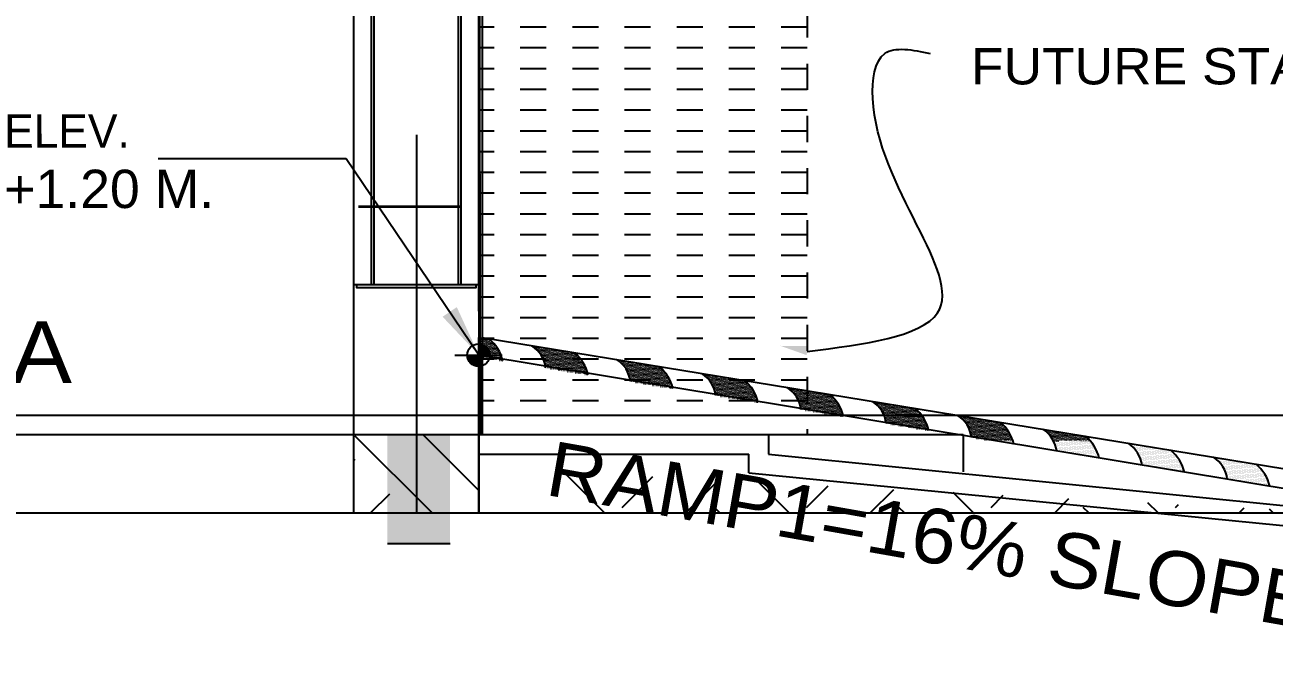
# Model space of a CAD drawing. Header units: millimetres. Extents: x 2148 to 2681, y 758 to 986.
# Drawn here: x 2214.775 to 2219.563, y 851.722 to 854.152 of the extents above; entities that cross this region are included whole.
import ezdxf

# ---------------------------------------------------------------- set-up
doc = ezdxf.new("R2010")
doc.units = ezdxf.units.MM
doc.linetypes.add('CENTER2', pattern=[28.575, 19.05, -3.175, 3.175, -3.175])
doc.linetypes.add('HIDDEN', pattern=[0.375, 0.25, -0.125])
for name, color, linetype in [('0.4', 121, 'Continuous'), ('4CO', 4, 'Continuous'), ('D', 1, 'Continuous'), ('ELAYOUT', 4, 'Continuous'), ('HATCH', 8, 'Continuous'), ('Layer1', 5, 'Continuous'), ('S_GRID LINES', 252, 'Continuous')]:
    doc.layers.add(name, color=color, linetype=linetype)
doc.styles.add('ARIALNW', font='ARIALN.TTF')
doc.styles.add('MMTX$0$ESMX$0$X-OPTA1D', font='x-opta1d')
doc.dimstyles.new('DIM 200', dxfattribs={"dimtxt": 0.36, "dimasz": 0.35, "dimexe": 0.1, "dimexo": 0, "dimgap": 0.08, "dimtad": 1, "dimlfac": 2, "dimrnd": 0.005, "dimzin": 1, "dimdsep": 46, "dimtxsty": 'ARIALNW', "dimcen": 0.09, "dimclrd": 6, "dimclre": 6, "dimclrt": 13, "dimadec": 0, "dimazin": 0, "dimtfac": 1, "dimtofl": 0, "dimtmove": 2, "dimatfit": 3, "dimfxl": 1, "dimtolj": 1, "dimtzin": 0, "dimarcsym": 0})

# ---------------------------------------------------------------- blocks, each defined once
blk = doc.blocks.new('*D2281')
at = {"layer": 'D', "color": 6, "lineweight": -2, "ltscale": 0.5, "transparency": 16777216}
for p, q in [((2222.0587, 852.9371), (2222.0587, 853.2171)), ((2216.5462, 852.6571), (2222.1587, 852.6571)), ((2216.6015, 852.2821), (2222.1587, 852.2821)), ((2222.0587, 852.0021), (2222.0587, 851.7221))]:
    blk.add_line(p, q, dxfattribs=at)
at = {"layer": 'D', "color": 6, "ltscale": 0.5, "transparency": 16777216}
for points in [[(2222.012, 852.9371), (2222.1054, 852.9371), (2222.0587, 852.6571)], [(2222.012, 852.0021), (2222.1054, 852.0021), (2222.0587, 852.2821)]]:
    blk.add_solid(points, dxfattribs=at)
at = {"layer": 'Defpoints', "color": 0, "ltscale": 0.5, "transparency": 16777216}
for p in [(2216.5462, 852.6571), (2222.0587, 852.6571), (2216.6015, 852.2821)]:
    blk.add_point(p, dxfattribs=at)
at = {"layer": 'D', "color": 13, "ltscale": 0.5, "transparency": 16777216, "insert": (2221.8058, 852.4315), "char_height": 0.36, "attachment_point": 5, "rotation": 90, "style": 'ARIALNW'}
blk.add_mtext('\\A1;0.75', dxfattribs=at)
blk = doc.blocks.new('*D2282')
at = {"layer": 'D', "color": 6, "lineweight": -2, "ltscale": 0.5, "transparency": 16777216}
for p, q in [((2216.5462, 854.4071), (2222.1587, 854.4071)), ((2222.0587, 852.9371), (2222.0587, 854.1271)), ((2216.5462, 852.6571), (2222.1587, 852.6571))]:
    blk.add_line(p, q, dxfattribs=at)
at = {"layer": 'D', "color": 6, "ltscale": 0.5, "transparency": 16777216}
for points in [[(2222.012, 854.1271), (2222.1054, 854.1271), (2222.0587, 854.4071)], [(2222.012, 852.9371), (2222.1054, 852.9371), (2222.0587, 852.6571)]]:
    blk.add_solid(points, dxfattribs=at)
at = {"layer": 'Defpoints', "color": 0, "ltscale": 0.5, "transparency": 16777216}
for p in [(2216.5462, 854.4071, 0), (2222.0587, 854.4071), (2216.5462, 852.6571)]:
    blk.add_point(p, dxfattribs=at)
at = {"layer": 'D', "color": 13, "ltscale": 0.5, "transparency": 16777216, "insert": (2221.7949, 853.5321), "char_height": 0.36, "attachment_point": 5, "rotation": 90, "style": 'ARIALNW'}
blk.add_mtext('\\A1;3.50', dxfattribs=at)
blk = doc.blocks.new('CROSS')
for points in [[(1929.661, 1536.438), (1929.661, 1536.31), (1929.784, 1536.31, 0.403523)], [(1929.661, 1536.182), (1929.661, 1536.31), (1929.527, 1536.31, 0.424985)]]:
    blk.add_hatch(color=2).paths.add_polyline_path(points)
at = {"color": 2}
for p, q in [((1929.661, 1536.104), (1929.661, 1536.512)), ((1929.388, 1536.31), (1929.927, 1536.31))]:
    blk.add_line(p, q, dxfattribs=at)
blk.add_circle((1929.656, 1536.31), 0.128, dxfattribs=at)

msp = doc.modelspace()

# ---------------------------------------------------------------- hatches: boundary and pattern name
at = {"layer": 'D'}
h = msp.add_hatch(dxfattribs=at)
h.set_pattern_fill('DOTS', color=256, scale=0.003, angle=-1.2341321, style=0)
h.set_pattern_definition([(358.76586785, (514.310703, -615.1977492), (0.002483272365, 0.004710107873), [0, -0.0047625])])
edge = h.paths.add_edge_path()
edge.add_line((2216.5200141, 852.954853), (2216.5201407, 852.8788336))
edge.add_line((2216.5201407, 852.8788336), (2216.6069924, 852.8646131))
edge.add_ellipse((2216.4587392, 852.8312286), major_axis=(0, 0.1519656), ratio=1, start_angle=-77.3094735, end_angle=-39.0756431)
edge.add_line((2216.55453, 852.9492016), (2216.5200141, 852.954853))
h = msp.add_hatch(dxfattribs=at)
h.set_pattern_fill('DOTS', color=256, scale=0.003, angle=-1.2341321, style=0)
h.set_pattern_definition([(358.76586785, (514.637534, -615.2512625), (0.002483272365, 0.004710107873), [0, -0.0047625])])
h.paths.add_polyline_path([(2216.8813612, 852.8956884), (2216.7179623, 852.9224423, -0.226428862), (2216.7710704, 852.837748), (2216.9338235, 852.8110999, 0.168391638)])
h = msp.add_hatch(dxfattribs=at)
h.set_pattern_fill('DOTS', color=256, scale=0.003, angle=-1.2341321, style=0)
h.set_pattern_definition([(358.76586785, (514.962758, -615.3037374), (0.002483272365, 0.004710107873), [0, -0.0047625])])
h.paths.add_polyline_path([(2217.2065852, 852.8432134), (2217.0431863, 852.8699673, -0.226428862), (2217.0962945, 852.785273), (2217.2590475, 852.7586249, 0.168391638)])
h = msp.add_hatch(dxfattribs=at)
h.set_pattern_fill('DOTS', color=256, scale=0.003, angle=-1.2341321, style=0)
h.set_pattern_definition([(358.76586785, (515.289589, -615.3572507), (0.002483272365, 0.004710107873), [0, -0.0047625])])
h.paths.add_polyline_path([(2217.5334163, 852.7897002), (2217.3700175, 852.8164541, -0.226428862), (2217.4231256, 852.7317598), (2217.5858787, 852.7051116, 0.168391638)])
h = msp.add_hatch(dxfattribs=at)
h.set_pattern_fill('DOTS', color=256, scale=0.003, angle=-1.2341321, style=0)
h.set_pattern_definition([(358.76586785, (515.6164203, -615.410764), (0.002483272365, 0.004710107873), [0, -0.0047625])])
h.paths.add_polyline_path([(2217.8602475, 852.7361869), (2217.6968486, 852.7629408, -0.226428862), (2217.7499567, 852.6782466), (2217.9127098, 852.6515984, 0.168391638)])
h = msp.add_hatch(dxfattribs=at)
h.set_pattern_fill('DOTS', color=256, scale=0.003, angle=-1.2341321, style=0)
h.set_pattern_definition([(358.76586785, (515.9432514, -615.464277), (0.002483272365, 0.004710107873), [0, -0.0047625])])
h.paths.add_polyline_path([(2218.1870786, 852.6826737), (2218.0236797, 852.7094276, -0.226428862), (2218.0767878, 852.6247333), (2218.2395409, 852.5980852, 0.168391638)])
h = msp.add_hatch(dxfattribs=at)
h.set_pattern_fill('DOTS', color=256, scale=0.003, angle=-1.2341321, style=0)
h.set_pattern_definition([(358.76586785, (516.2700825, -615.5177904), (0.002483272365, 0.004710107873), [0, -0.0047625])])
h.paths.add_polyline_path([(2218.5139097, 852.6291604), (2218.3505108, 852.6559143, -0.226428862), (2218.4036189, 852.5712201), (2218.566372, 852.5445719, 0.168391638)])
at = {"layer": 'D', "ltscale": 0.5}
h = msp.add_hatch(dxfattribs=at)
h.set_pattern_fill('EARTH', color=256, scale=2, angle=45, style=0)
h.set_pattern_definition([(45, (81799.4064, 3604.63567), (6e-17, 0.7071067812), [0.5, -0.5]), (45, (81799.27383, 3604.76825), (6e-17, 0.7071067812), [0.5, -0.5]), (45, (81799.14125, 3604.90083), (6e-17, 0.7071067812), [0.5, -0.5]), (135, (81799.14125, 3604.9892), (-0.7071067812, 1e-16), [0.5, -0.5]), (135, (81799.27383, 3605.1218), (-0.7071067812, 1e-16), [0.5, -0.5]), (135, (81799.4064, 3605.2544), (-0.7071067812, 1e-16), [0.5, -0.5])])
h.paths.add_polyline_path([(2216.5153811, 852.2820589), (2216.5153811, 852.5820589), (2216.0350672, 852.5820589), (2216.0350672, 852.2820589)])
at = {"layer": 'D'}
h = msp.add_hatch(dxfattribs=at)
h.set_pattern_fill('DOTS', color=256, scale=0.003, angle=-1.2341321, style=0)
h.set_pattern_definition([(358.76586785, (516.5969136, -615.5713037), (0.002483272365, 0.004710107873), [0, -0.0047625])])
h.paths.add_polyline_path([(2218.8407408, 852.5756472), (2218.6773419, 852.6024011, -0.226428862), (2218.7304501, 852.5177068), (2218.8932031, 852.4910587, 0.168391638)])
h = msp.add_hatch(dxfattribs=at)
h.set_pattern_fill('DOTS', color=256, scale=0.003, angle=-1.2341321, style=0)
h.set_pattern_definition([(358.76586785, (516.9237447, -615.624817), (0.002483272365, 0.004710107873), [0, -0.0047625])])
h.paths.add_polyline_path([(2219.1675719, 852.5221339), (2219.004173, 852.5488878, -0.226428862), (2219.0572812, 852.4641936), (2219.2200343, 852.4375454, 0.168391638)])
at = {"layer": 'D', "ltscale": 0.5}
h = msp.add_hatch(dxfattribs=at)
h.set_pattern_fill('EARTH', color=256, scale=2, angle=45, style=0)
h.set_pattern_definition([(45, (80677.0579, 3546.2471), (6e-17, 0.7071067812), [0.5, -0.5]), (45, (80676.9253, 3546.37966), (6e-17, 0.7071067812), [0.5, -0.5]), (45, (80676.79273, 3546.51224), (6e-17, 0.7071067812), [0.5, -0.5]), (135, (80676.79273, 3546.60063), (-0.7071067812, 1e-16), [0.5, -0.5]), (135, (80676.9253, 3546.7332), (-0.7071067812, 1e-16), [0.5, -0.5]), (135, (80677.0579, 3546.8658), (-0.7071067812, 1e-16), [0.5, -0.5])])
h.paths.add_polyline_path([(2216.902903, 852.4359422), (2216.902903, 852.5070768), (2216.8295413, 852.5070768), (2216.8295413, 852.2820589), (2219.8096907, 852.2820589)])
at = {"layer": 'D'}
h = msp.add_hatch(dxfattribs=at)
h.set_pattern_fill('DOTS', color=256, scale=0.003, angle=-1.2341321, style=0)
h.set_pattern_definition([(358.76586785, (517.250576, -615.67833), (0.002483272365, 0.004710107873), [0, -0.0047625])])
h.paths.add_polyline_path([(2219.4944031, 852.4686207), (2219.3310042, 852.4953746, -0.226428862), (2219.3841123, 852.4106803), (2219.5468654, 852.3840322, 0.168391638)])
at = {"layer": 'ELAYOUT', "linetype": 'ByBlock', "ltscale": 0.5}
msp.add_hatch(color=256, dxfattribs=at).paths.add_polyline_path([(2216.4049145, 852.5832617), (2216.1649145, 852.5832617), (2216.1649145, 852.1632617), (2216.4049145, 852.1632617)])

# ---------------------------------------------------------------- linework, layer by layer
at = {"ltscale": 0.05}
msp.add_line((2216.5153811, 853.0548477, 0), (2216.5153811, 855.9175144, 0.0000001), dxfattribs=at)
at = {"linetype": 'HIDDEN', "ltscale": 0.3}
for p, q in [((2217.7735566, 854.2034629, 0), (2217.7735566, 852.5820768, 0)), ((2217.7735566, 854.1434225, 0), (2216.5182941, 854.1434225, 0)), ((2217.7735566, 854.0638771, 0), (2216.5184266, 854.0638771, 0)), ((2217.7735566, 853.9843316, 0), (2216.5185591, 853.9843316, 0)), ((2217.7735566, 853.9047861, 0), (2216.5186917, 853.9047861, 0)), ((2217.7735566, 853.8252407, 0), (2216.5188242, 853.8252407, 0)), ((2217.7735566, 853.7456952, 0), (2216.5189567, 853.7456952, 0)), ((2217.7735566, 853.6661498, 0), (2216.5190892, 853.6661498, 0)), ((2217.7735566, 853.5866043, 0), (2216.5192217, 853.5866043, 0)), ((2217.7735566, 853.5070589, 0), (2216.5193542, 853.5070589, 0)), ((2217.7735566, 853.4275134, 0), (2216.5194867, 853.4275134, 0)), ((2217.7735566, 853.347968, 0), (2216.5196193, 853.347968, 0)), ((2217.7735566, 853.2684225, 0), (2216.5197518, 853.2684225, 0)), ((2217.7735566, 853.1888771, 0), (2216.5198843, 853.1888771, 0)), ((2217.7735566, 853.1093316, 0), (2216.5200168, 853.1093316, 0)), ((2217.7735566, 853.0297861, 0), (2216.5201493, 853.0297861, 0)), ((2217.7735566, 852.9502407, 0), (2216.5202818, 852.9502407, 0)), ((2217.7735566, 852.8706952, 0), (2216.5274787, 852.8706952, 0)), ((2217.7735566, 852.7911498, 0), (2216.5274787, 852.7911498, 0)), ((2217.7735566, 852.7116043, 0), (2216.5274787, 852.7116043, 0))]:
    msp.add_line(p, q, dxfattribs=at)
at = {"color": 6, "linetype": 'Continuous', "ltscale": 0.05}
msp.add_spline([(2217.7735566, 852.9005642, 0), (2218.2735444, 853.0490708, 0), (2218.025154, 853.870764, 0), (2218.071393, 854.0428402, 0), (2218.24505, 854.0428402, 0)], degree=3, dxfattribs=at)
at = {"color": 6, "ltscale": 0.05}
msp.add_solid([(2217.7772311, 852.9212982, 0), (2217.7711236, 852.8868352, 0), (2217.6707883, 852.9223891, 0)], dxfattribs=at)
at = {"layer": '0.4', "color": 4, "ltscale": 0.5}
msp.add_line((2220.4716901, 852.2310817, 0), (2216.5153811, 852.8866147, 0), dxfattribs=at)
at = {"layer": '4CO', "ltscale": 0.5}
for p, q in [((2216.0350672, 853.1570589, 0), (2216.0350672, 852.2820589, 0)), ((2216.5153811, 853.1570589, 0), (2216.5153811, 852.2820589, 0)), ((2202.0419754, 852.2820589, 0), (2222.5807535, 852.2820589, 0))]:
    msp.add_line(p, q, dxfattribs=at)
at = {"layer": 'D', "color": 3, "ltscale": 0.5}
for p, q in [((2216.4370241, 853.1570589, 0), (2216.4370241, 861.5819577, 0)), ((2216.4470241, 853.1570589, 0), (2216.4470241, 861.5819577, 0)), ((2216.1040443, 853.1570589, 0), (2216.1040443, 856.8127005, 0)), ((2216.1140443, 853.1570589, 0), (2216.1140443, 856.8138616, 0))]:
    msp.add_line(p, q, dxfattribs=at)
at = {"layer": 'D', "ltscale": 0.5}
for p, q in [((2216.4470241, 853.4540589, 0), (2216.0540322, 853.4540589, 0)), ((2216.0350672, 853.1570589, 0), (2216.5153786, 853.1570589, 0)), ((2216.0353786, 853.1570589, 0), (2216.5156899, 853.1570589, 0)), ((2202.0419754, 852.6570589, 0), (2216.5461809, 852.6570589, 0)), ((2202.0419754, 852.5820589, 0), (2216.5504406, 852.5820589, 0)), ((2216.5488022, 852.5820768, 0), (2217.6249401, 852.5820768, 0)), ((2217.6249401, 852.5820768, 0), (2217.6249401, 852.5070768, 0)), ((2216.5153811, 852.5070768, 0), (2217.5499401, 852.5070768, 0)), ((2217.5499401, 852.4359422, 0), (2217.5499401, 852.5070768, 0)), ((2217.6249401, 852.5070768, 0), (2219.8755365, 852.2820589, 0)), ((2217.5499401, 852.4359422, 0), (2219.8715716, 852.2071638, 0))]:
    msp.add_line(p, q, dxfattribs=at)
at = {"layer": 'D'}
for p, q in [((2216.5153811, 852.2820589, 0), (2216.5153811, 852.8820589, 0)), ((2217.6249401, 852.5820768, 0), (2218.3718159, 852.5820768, 0)), ((2218.3718159, 852.5820768, 0), (2218.3718159, 852.439192, 0))]:
    msp.add_line(p, q, dxfattribs=at)
at = {"layer": 'D', "color": 3, "ltscale": 0.5, "elevation": 0}
msp.add_lwpolyline([(2216.0471322, 853.1570589), (2216.5041986, 853.1570589), (2216.5041986, 853.1451538), (2216.0471322, 853.1451538)], close=True, dxfattribs=at)
at = {"layer": 'D'}
for centre, radius, start, end in [((2216.4587392, 852.8312286, -0.0000012), 0.1519656, 12.6905265, 50.9243569), ((2216.6557997, 852.8244648, -0.0000012), 0.1160335, 6.5734929, 57.606623), ((2216.7855703, 852.7777153, -0.0000012), 0.1519656, 12.6905265, 50.9243569), ((2216.9810238, 852.7719898, -0.0000012), 0.1160335, 6.5734929, 57.606623), ((2217.1107944, 852.7252403, -0.0000012), 0.1519656, 12.6905265, 50.9243569), ((2217.3078549, 852.7184766, -0.0000012), 0.1160335, 6.5734929, 57.606623), ((2217.4376255, 852.6717271, -0.0000012), 0.1519656, 12.6905265, 50.9243569), ((2217.634686, 852.6649633, -0.0000012), 0.1160335, 6.5734929, 57.606623), ((2217.7644566, 852.6182139, -0.0000012), 0.1519656, 12.6905265, 50.9243569), ((2217.9615172, 852.6114501, -0.0000012), 0.1160335, 6.5734929, 57.606623), ((2218.0912877, 852.5647006, -0.0000012), 0.1519656, 12.6905265, 50.9243569), ((2218.2883483, 852.5579368, -0.0000012), 0.1160335, 6.5734929, 57.606623), ((2218.4181188, 852.5111874, -0.0000012), 0.1519656, 12.6905265, 50.9243569), ((2218.6151794, 852.5044236, -0.0000012), 0.1160335, 6.5734929, 57.606623), ((2218.74495, 852.4576741, -0.0000012), 0.1519656, 12.6905265, 50.9243569), ((2218.9420105, 852.4509103, -0.0000012), 0.1160335, 6.5734929, 57.606623), ((2219.0717811, 852.4041609, -0.0000012), 0.1519656, 12.6905265, 50.9243569), ((2219.2688416, 852.3973971, -0.0000012), 0.1160335, 6.5734929, 57.606623), ((2219.3986122, 852.3506476, -0.0000012), 0.1519656, 12.6905265, 50.9243569)]:
    msp.add_arc(centre, radius, start, end, dxfattribs=at)
at = {"layer": 'ELAYOUT', "linetype": 'ByBlock', "ltscale": 0.5}
msp.add_line((2216.4049145, 852.1632617, 0), (2216.1649145, 852.1632617, 0), dxfattribs=at)
at = {"layer": 'HATCH', "linetype": 'ByBlock', "ltscale": 0.5}
msp.add_line((2216.0353786, 853.1570589, 0), (2216.0353786, 861.7747601, 0), dxfattribs=at)
at = {"layer": 'HATCH', "ltscale": 0.5}
msp.add_line((2216.0540322, 853.4570589, 0), (2216.4470241, 853.4570589, 0), dxfattribs=at)
at = {"layer": 'Layer1', "ltscale": 0.5}
msp.add_line((2216.1140443, 853.4570589, -0.0000001), (2216.4470241, 853.4570589, 0.0000001), dxfattribs=at)
at = {"layer": 'Layer1', "ltscale": 0.05, "elevation": 0}
msp.add_lwpolyline([(2216.5274787, 852.5820768), (2216.5209368, 852.5820768), (2216.5153811, 855.9170209), (2216.5274787, 855.9171912)], close=True, dxfattribs=at)
at = {"layer": 'S_GRID LINES', "linetype": 'CENTER2', "ltscale": 0.2}
for p, q in [((2216.2756039, 865.1609897, 0), (2216.2755365, 852.2820589, 0)), ((2216.5280826, 852.9543071, 0), (2219.8533674, 852.4098462, 0))]:
    msp.add_line(p, q, dxfattribs=at)

# ---------------------------------------------------------------- block references
at = {"layer": 'D', "xscale": 0.3369599999999764, "yscale": 0.3369599999999764, "zscale": 0.3369599999999764}
msp.add_blockref('CROSS', (1566.2969713, 335.2115214, 0), dxfattribs=at)

# ---------------------------------------------------------------- texts
at = {"color": 2, "style": 'MMTX$0$ESMX$0$X-OPTA1D', "text_generation_flag": 6, "width": 1.1}
for s, height, p in [('FUTURE STAIR', 0.138915, (2218.4018237, 853.9243247, 0)), ('RENTABLE AREA', 0.23625, (2212.0776319, 852.7802448, 0))]:
    msp.add_text(s, height=height, rotation=180, dxfattribs=at).set_placement(p)
at = {"color": 2, "style": 'MMTX$0$ESMX$0$X-OPTA1D', "width": 1.1}
msp.add_text('RAMP1=16%%% SLOPE', height=0.21, rotation=349.9749947, dxfattribs=at).set_placement((2216.7646308, 852.3521623, 0))
at = {"color": 2, "insert": (2214.6956469, 853.8090161, 0), "char_height": 0.147, "width": 3.275374304, "attachment_point": 1, "rotation": 0.0126354, "style": 'MMTX$0$ESMX$0$X-OPTA1D'}
msp.add_mtext('{\\H0.8639x;ELEV.} \\P{\\fArial|b0|i0|c0|p34;+1\\fArial|b0|i0|c238|p34;.\\fArial|b0|i0|c0|p34;20\\fArial|b0|i0|c238|p34; M\\fArial|b0|i0|c0|p34;.}', dxfattribs=at)

# ---------------------------------------------------------------- dimensions: what is measured, and where the dimension line sits
at = {"layer": 'D', "ltscale": 0.5}
dim = msp.add_linear_dim(base=(2222.0586899, 854.4070589, 0), p1=(2216.5461809, 852.6570589, 0), p2=(2216.5461809, 854.4070589, 0), angle=90, dimstyle='DIM 200', override={"dimasz": 0.28, "dimfxl": 0.18}, dxfattribs=at)
dim.commit()
dim.dimension.update_dxf_attribs({"geometry": '*D2282', "text_midpoint": (2221.7948836, 853.5320589, 0)})
dim = msp.add_linear_dim(base=(2222.0586899, 852.6570589, 0), p1=(2216.6015242, 852.2820589, 0), p2=(2216.5461809, 852.6570589, 0), angle=90, dimstyle='DIM 200', override={"dimasz": 0.28, "dimfxl": 0.18}, dxfattribs=at)
dim.commit()
dim.dimension.update_dxf_attribs({"geometry": '*D2281', "text_midpoint": (2221.8057842, 852.4315174, 0), "dimtype": 160})

# ---------------------------------------------------------------- leaders
at = {"layer": 'D'}
msp.add_leader([(2216.5153811, 852.8866147, 0), (2216.0070619, 853.6389703, 0), (2215.2854669, 853.6389703, 0)], dimstyle='DIM 200', override={"dimasz": 0.2, "dimgap": 0.08, "dimtad": 0, "dimfxl": 0.03}, dxfattribs=at)

doc.saveas('drawing.dxf')
